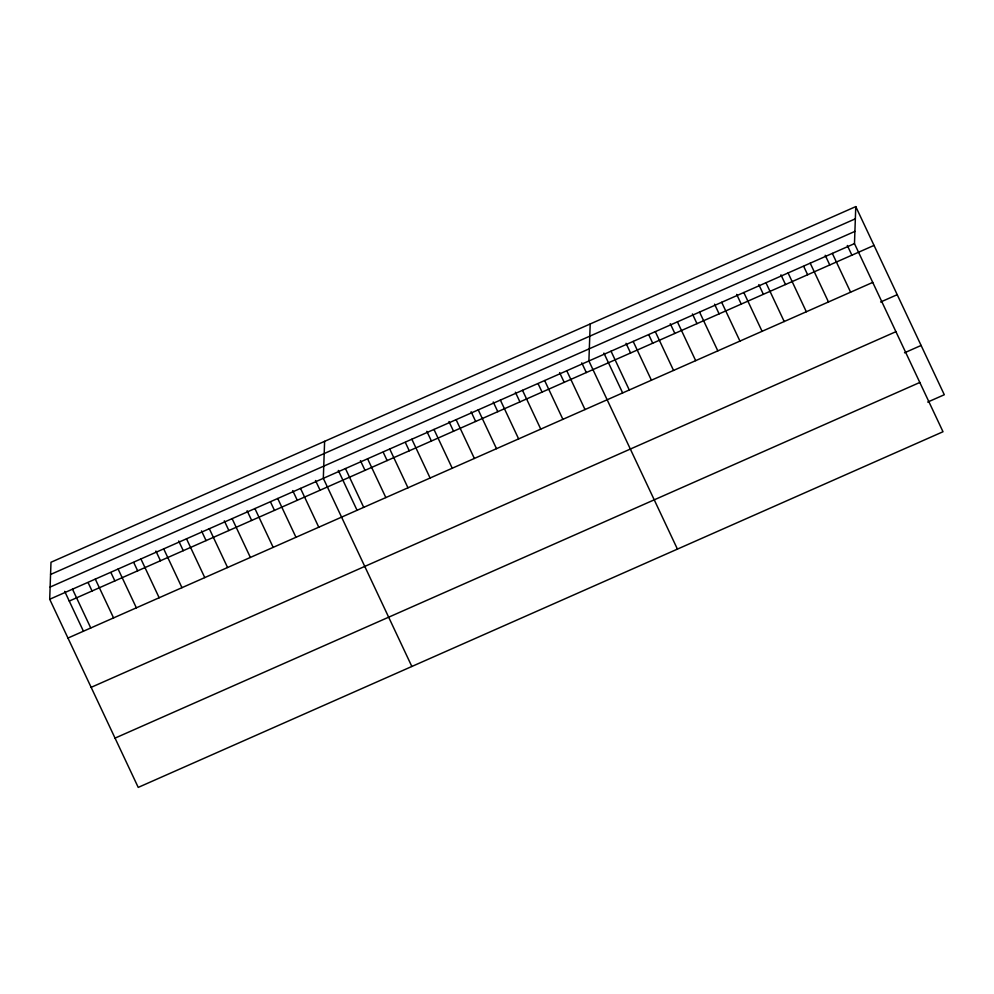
<?xml version="1.0" encoding="UTF-8"?>
<svg xmlns="http://www.w3.org/2000/svg" width="994" height="994" viewBox="0 0 994 994"><rect width="100%" height="100%" fill="white"/><g stroke="black" fill="none" stroke-linecap="round" stroke-linejoin="round"><path stroke-width="1.49" d="M855.772 206.603L854.48 243.617L943.008 431.744L138.228 787.397L49.7 599.258L50.992 562.256L855.772 206.603L944.3 394.742L927.7 402.073M324.616 441.336L323.323 478.338L411.851 666.477M590.2 323.969L588.895 360.971L677.423 549.11M50.57 574.47L855.349 218.817M50.122 587.056L854.902 231.403M49.7 599.258L854.48 243.617M69.257 601.059L874.024 245.406M67.952 638.061L872.732 282.408M880.622 302.014L897.222 294.684M91.15 687.339L895.917 331.685M904.515 352.795L921.115 345.452M115.043 738.12L919.81 382.466M847.335 245.481L851.895 255.185M832.338 253.395L850.603 292.186M825.206 255.272L829.766 264.963M810.209 263.174L828.474 301.977M803.724 266.429L807.637 274.742M788.08 272.952L806.333 311.756M780.936 274.829L785.509 284.532M765.952 282.731L784.204 321.534M758.807 284.607L763.367 294.311M743.823 292.509L762.075 331.313M736.678 294.386L741.238 304.089M721.681 302.288L739.946 341.091M714.549 304.164L719.109 313.868M699.552 312.079L717.817 350.87M692.42 313.942L696.98 323.646M677.423 321.857L695.676 360.648M670.279 323.733L674.851 333.425M655.294 331.636L673.547 370.439M648.809 334.891L652.723 343.203M633.166 341.414L651.418 380.217M626.021 343.29L630.581 352.994M611.024 351.193L629.289 389.996M603.892 353.069L622.629 392.891M581.763 362.847L586.323 372.551M566.766 370.762L585.019 409.553M559.622 372.626L564.194 382.33M544.637 380.54L562.89 419.331M538.152 383.796L542.065 392.108M522.509 390.319L540.761 429.122M515.364 392.195L519.924 401.887M500.38 400.097L518.632 438.901M493.235 401.974L497.795 411.678M478.238 409.876L496.503 448.679M471.106 411.752L475.666 421.456M456.109 419.654L474.374 458.458M448.965 421.531L453.537 431.234M433.98 429.445L452.233 468.236M426.836 431.309L431.408 441.013M411.851 439.224L430.104 478.015M405.366 442.479L409.267 450.791M389.723 449.002L407.975 487.805M383.224 452.258L387.138 460.57M367.581 458.781L385.846 497.584M360.449 460.657L365.009 470.348M345.452 468.559L363.717 507.362M338.32 470.435L357.045 510.245M315.508 480.512L320.08 490.216M300.523 488.414L318.776 527.218M292.708 490.589L297.281 500.293M277.724 498.491L295.976 537.294M270.554 502.057L274.468 510.369M254.911 508.568L273.176 547.371M247.108 510.742L251.668 520.446M232.111 518.644L250.376 557.448M224.309 520.819L228.868 530.523M209.312 528.721L227.576 567.524M201.509 530.895L206.069 540.599M186.512 538.798L204.764 577.601M178.696 540.972L183.269 550.676M163.712 548.874L181.964 587.678M155.896 551.049L160.469 560.753M140.912 558.951L159.164 597.754M133.755 562.517L137.657 570.829M118.1 569.028L136.364 607.831M110.943 572.594L114.857 580.906M95.3 579.104L113.564 617.908M88.143 582.67L92.057 590.983M72.5 589.181L90.765 627.984M64.697 591.355L83.421 631.178"/></g></svg>
